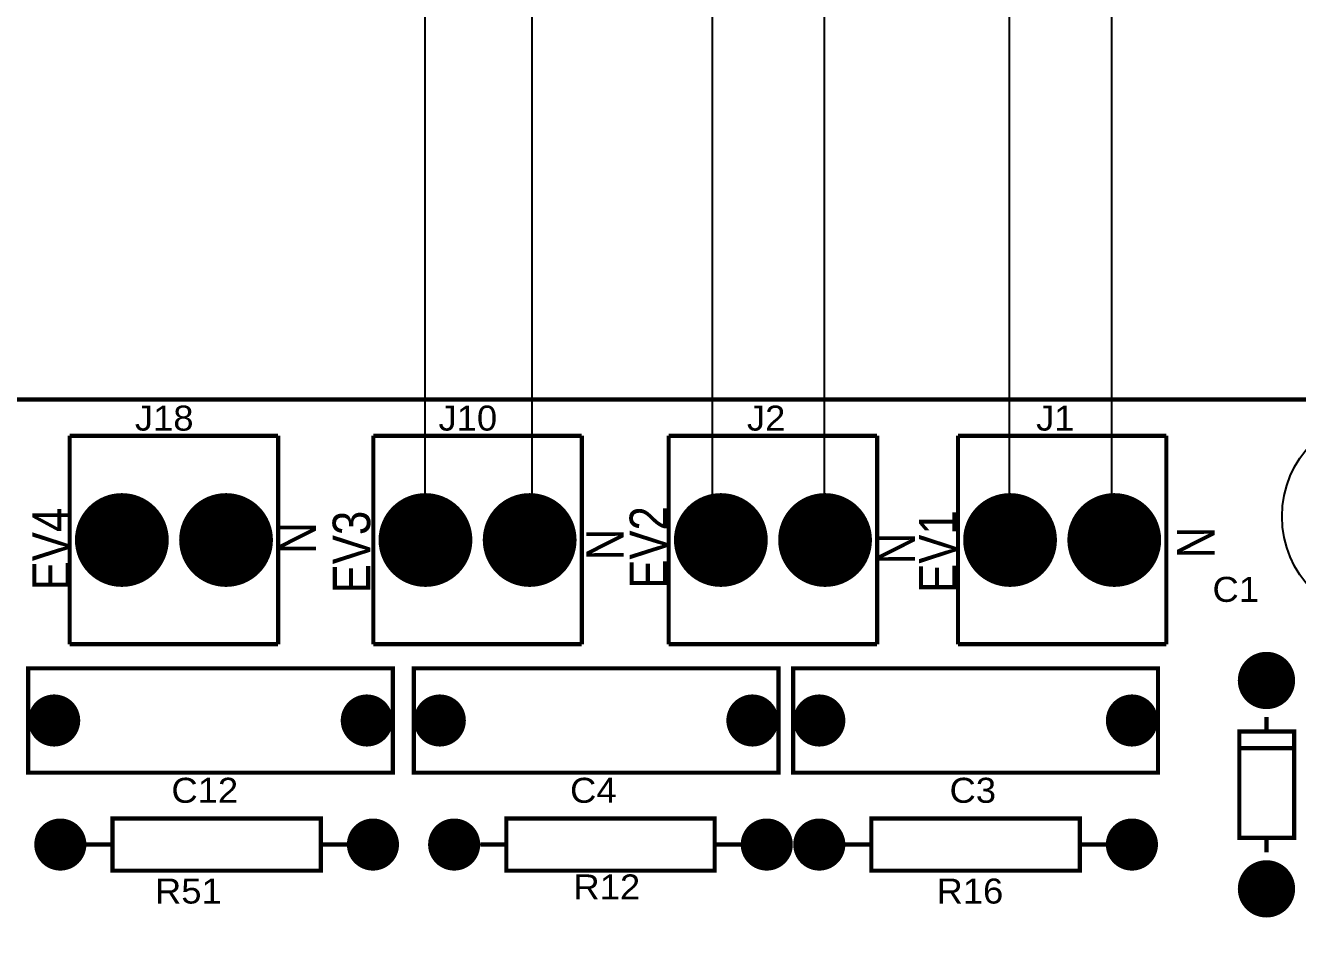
# Model space of a CAD drawing. Header units: inches. Extents: x 18.7 to 39.4, y 4.3 to 20.5.
# Drawn here: x 34.008 to 36.637, y 14.497 to 16.368 of the extents above; entities that cross this region are included whole.
import ezdxf

# ---------------------------------------------------------------- set-up
doc = ezdxf.new("R2010")
doc.units = ezdxf.units.IN
doc.header["$MEASUREMENT"] = 0
doc.layers.add('WIRES', color=7, linetype='Continuous')
doc.styles.get("Standard").update_dxf_attribs({"font": 'arial.ttf'})

# ---------------------------------------------------------------- blocks, each defined once
blk = doc.blocks.new('EPAD')
at = {"const_width": 0.5}
blk.add_lwpolyline([(-0.25, 0, 1), (0.25, 0, 1)], format="xyb", close=True, dxfattribs=at)
blk = doc.blocks.new('tarjetacontrol3')
at = {"const_width": 0.012}
for points in [[(48.3722, 36.339), (56.1261, 36.339), (56.1261, 43.6619), (48.3722, 43.6619), (48.3722, 36.339)], [(48.3722, 36.339), (56.1261, 36.339), (56.1261, 43.6619), (48.3722, 43.6619), (48.3722, 36.339)], [(48.3722, 36.339), (56.1261, 36.339), (56.1261, 43.6619), (48.3722, 43.6619), (48.3722, 36.339)], [(51.1985, 43.5573), (51.1985, 42.9573)], [(51.1985, 43.5573), (51.7985, 43.5573)], [(51.1985, 43.5573), (51.1985, 42.9573)], [(51.1985, 43.5573), (51.7985, 43.5573)], [(51.1985, 43.5573), (51.1985, 42.9573)], [(51.1985, 43.5573), (51.7985, 43.5573)], [(51.7985, 43.5573), (51.7985, 42.9573)], [(51.7985, 43.5573), (51.7985, 42.9573)], [(51.7985, 43.5573), (51.7985, 42.9573)], [(52.0726, 43.5573), (52.0726, 42.9573)], [(52.0726, 43.5573), (52.6726, 43.5573)], [(52.0726, 43.5573), (52.0726, 42.9573)], [(52.0726, 43.5573), (52.6726, 43.5573)], [(52.0726, 43.5573), (52.0726, 42.9573)], [(52.0726, 43.5573), (52.6726, 43.5573)], [(52.6726, 43.5573), (52.6726, 42.9573)], [(52.6726, 43.5573), (52.6726, 42.9573)], [(52.6726, 43.5573), (52.6726, 42.9573)], [(52.923, 43.5573), (52.923, 42.9573)], [(52.923, 43.5573), (53.523, 43.5573)], [(52.923, 43.5573), (52.923, 42.9573)], [(52.923, 43.5573), (53.523, 43.5573)], [(52.923, 43.5573), (52.923, 42.9573)], [(52.923, 43.5573), (53.523, 43.5573)], [(53.523, 43.5573), (53.523, 42.9573)], [(53.523, 43.5573), (53.523, 42.9573)], [(53.523, 43.5573), (53.523, 42.9573)], [(53.7556, 43.5573), (53.7556, 42.9573)], [(53.7556, 43.5573), (54.3556, 43.5573)], [(53.7556, 43.5573), (53.7556, 42.9573)], [(53.7556, 43.5573), (54.3556, 43.5573)], [(53.7556, 43.5573), (53.7556, 42.9573)], [(53.7556, 43.5573), (54.3556, 43.5573)], [(54.3556, 43.5573), (54.3556, 42.9573)], [(54.3556, 43.5573), (54.3556, 42.9573)], [(54.3556, 43.5573), (54.3556, 42.9573)], [(51.1985, 42.9573), (51.7985, 42.9573)], [(51.1985, 42.9573), (51.7985, 42.9573)], [(51.1985, 42.9573), (51.7985, 42.9573)], [(52.0726, 42.9573), (52.6726, 42.9573)], [(52.0726, 42.9573), (52.6726, 42.9573)], [(52.0726, 42.9573), (52.6726, 42.9573)], [(52.923, 42.9573), (53.523, 42.9573)], [(52.923, 42.9573), (53.523, 42.9573)], [(52.923, 42.9573), (53.523, 42.9573)], [(53.7556, 42.9573), (54.3556, 42.9573)], [(53.7556, 42.9573), (54.3556, 42.9573)], [(53.7556, 42.9573), (54.3556, 42.9573)], [(51.0787, 42.5876), (52.1287, 42.5876), (52.1287, 42.8876), (51.0787, 42.8876), (51.0787, 42.5876)], [(51.0787, 42.5876), (52.1287, 42.5876), (52.1287, 42.8876), (51.0787, 42.8876), (51.0787, 42.5876)], [(51.0787, 42.5876), (52.1287, 42.5876), (52.1287, 42.8876), (51.0787, 42.8876), (51.0787, 42.5876)], [(52.1889, 42.5876), (53.2389, 42.5876), (53.2389, 42.8876), (52.1889, 42.8876), (52.1889, 42.5876)], [(52.1889, 42.5876), (53.2389, 42.5876), (53.2389, 42.8876), (52.1889, 42.8876), (52.1889, 42.5876)], [(52.1889, 42.5876), (53.2389, 42.5876), (53.2389, 42.8876), (52.1889, 42.8876), (52.1889, 42.5876)], [(53.2814, 42.5876), (54.3314, 42.5876), (54.3314, 42.8876), (53.2814, 42.8876), (53.2814, 42.5876)], [(53.2814, 42.5876), (54.3314, 42.5876), (54.3314, 42.8876), (53.2814, 42.8876), (53.2814, 42.5876)], [(53.2814, 42.5876), (54.3314, 42.5876), (54.3314, 42.8876), (53.2814, 42.8876), (53.2814, 42.5876)], [(54.6438, 42.7478), (54.6438, 42.7058)], [(54.6438, 42.7478), (54.6438, 42.7058)], [(54.6438, 42.7478), (54.6438, 42.7058)], [(54.5658, 42.3998), (54.7233, 42.3998), (54.7233, 42.7058), (54.5658, 42.7058), (54.5658, 42.3998)], [(54.5658, 42.3998), (54.7233, 42.3998), (54.7233, 42.7058), (54.5658, 42.7058), (54.5658, 42.3998)], [(54.5658, 42.3998), (54.7233, 42.3998), (54.7233, 42.7058), (54.5658, 42.7058), (54.5658, 42.3998)], [(54.7218, 42.6578), (54.5673, 42.6578)], [(54.7218, 42.6578), (54.5673, 42.6578)], [(54.7218, 42.6578), (54.5673, 42.6578)], [(51.3214, 42.3054), (51.9214, 42.3054), (51.9214, 42.4554), (51.3214, 42.4554), (51.3214, 42.3054)], [(51.3214, 42.3054), (51.9214, 42.3054), (51.9214, 42.4554), (51.3214, 42.4554), (51.3214, 42.3054)], [(51.3214, 42.3054), (51.9214, 42.3054), (51.9214, 42.4554), (51.3214, 42.4554), (51.3214, 42.3054)], [(52.4552, 42.3054), (53.0552, 42.3054), (53.0552, 42.4554), (52.4552, 42.4554), (52.4552, 42.3054)], [(52.4552, 42.3054), (53.0552, 42.3054), (53.0552, 42.4554), (52.4552, 42.4554), (52.4552, 42.3054)], [(52.4552, 42.3054), (53.0552, 42.3054), (53.0552, 42.4554), (52.4552, 42.4554), (52.4552, 42.3054)], [(53.5064, 42.3054), (54.1064, 42.3054), (54.1064, 42.4554), (53.5064, 42.4554), (53.5064, 42.3054)], [(53.5064, 42.3054), (54.1064, 42.3054), (54.1064, 42.4554), (53.5064, 42.4554), (53.5064, 42.3054)], [(53.5064, 42.3054), (54.1064, 42.3054), (54.1064, 42.4554), (53.5064, 42.4554), (53.5064, 42.3054)], [(51.2464, 42.3804), (51.3214, 42.3804)], [(51.2464, 42.3804), (51.3214, 42.3804)], [(51.2464, 42.3804), (51.3214, 42.3804)], [(51.9214, 42.3804), (51.9964, 42.3804)], [(51.9214, 42.3804), (51.9964, 42.3804)], [(51.9214, 42.3804), (51.9964, 42.3804)], [(52.3802, 42.3804), (52.4552, 42.3804)], [(52.3802, 42.3804), (52.4552, 42.3804)], [(52.3802, 42.3804), (52.4552, 42.3804)], [(53.0552, 42.3804), (53.1302, 42.3804)], [(53.0552, 42.3804), (53.1302, 42.3804)], [(53.0552, 42.3804), (53.1302, 42.3804)], [(53.4314, 42.3804), (53.5064, 42.3804)], [(53.4314, 42.3804), (53.5064, 42.3804)], [(53.4314, 42.3804), (53.5064, 42.3804)], [(54.1064, 42.3804), (54.1814, 42.3804)], [(54.1064, 42.3804), (54.1814, 42.3804)], [(54.1064, 42.3804), (54.1814, 42.3804)], [(54.6438, 42.3998), (54.6438, 42.3578)], [(54.6438, 42.3998), (54.6438, 42.3578)], [(54.6438, 42.3998), (54.6438, 42.3578)]]:
    blk.add_lwpolyline(points, dxfattribs=at)
blk.add_circle((54.9887, 43.3252), 0.3)
blk.add_circle((54.9887, 43.3252), 0.3)
blk.add_circle((54.9887, 43.3252), 0.3)
for p, xscale, yscale in [((51.3485, 43.2573), 0.27, 0.27), ((51.6485, 43.2573), 0.27, 0.27), ((52.2226, 43.2573), 0.27, 0.27), ((52.5226, 43.2573), 0.27, 0.27), ((53.073, 43.2573), 0.27, 0.27), ((53.373, 43.2573), 0.27, 0.27), ((53.9056, 43.2573), 0.27, 0.27), ((54.2056, 43.2573), 0.27, 0.27), ((54.6438, 42.8528), 0.165, 0.165), ((51.1537, 42.7376), 0.15, 0.15), ((52.0537, 42.7376), 0.15, 0.15), ((52.2639, 42.7376), 0.15, 0.15), ((53.1639, 42.7376), 0.15, 0.15), ((53.3564, 42.7376), 0.15, 0.15), ((54.2564, 42.7376), 0.15, 0.15), ((51.1714, 42.3804), 0.15, 0.15), ((52.0714, 42.3804), 0.15, 0.15), ((52.3052, 42.3804), 0.15, 0.15), ((53.2052, 42.3804), 0.15, 0.15), ((53.3564, 42.3804), 0.15, 0.15), ((54.2564, 42.3804), 0.15, 0.15), ((54.6438, 42.2528), 0.165, 0.165)]:
    blk.add_blockref('EPAD', p, dxfattribs=dict(xscale=xscale, yscale=yscale))
at = {"width": 1.041667}
for s, p in [('J18', (51.386, 43.5723)), ('J18', (51.386, 43.5723)), ('J18', (51.386, 43.5723)), ('J10', (52.2601, 43.5723)), ('J10', (52.2601, 43.5723)), ('J10', (52.2601, 43.5723)), ('J2', (53.148, 43.5723)), ('J2', (53.148, 43.5723)), ('J2', (53.148, 43.5723)), ('J1', (53.9806, 43.5723)), ('J1', (53.9806, 43.5723)), ('J1', (53.9806, 43.5723)), ('C1', (54.4884, 43.0792)), ('C1', (54.4884, 43.0792)), ('C1', (54.4884, 43.0792)), ('C12', (51.4912, 42.5006)), ('C12', (51.4912, 42.5006)), ('C12', (51.4912, 42.5006)), ('C4', (52.6389, 42.5006)), ('C4', (52.6389, 42.5006)), ('C4', (52.6389, 42.5006)), ('C3', (53.7314, 42.5006)), ('C3', (53.7314, 42.5006)), ('C3', (53.7314, 42.5006)), ('R51', (51.4439, 42.2105)), ('R51', (51.4439, 42.2105)), ('R51', (51.4439, 42.2105)), ('R12', (52.6486, 42.2223)), ('R12', (52.6486, 42.2223)), ('R12', (52.6486, 42.2223)), ('R16', (53.6939, 42.2105)), ('R16', (53.6939, 42.2105)), ('R16', (53.6939, 42.2105))]:
    blk.add_text(s, height=0.072, dxfattribs=at).set_placement(p)
at = {"width": 0.833333}
for s, rotation, p in [('EV4', 90, (51.1984, 43.1126)), ('EV4', 90, (51.1984, 43.1126)), ('EV4', 90, (51.1984, 43.1126)), ('EV3', 90, (52.0635, 43.1038)), ('EV3', 90, (52.0635, 43.1038)), ('EV3', 90, (52.0635, 43.1038)), ('EV2', 90, (52.9184, 43.1171)), ('EV2', 90, (52.9184, 43.1171)), ('EV2', 90, (52.9184, 43.1171)), ('EV1', 90, (53.751, 43.1053)), ('EV1', 90, (53.751, 43.1053)), ('EV1', 90, (53.751, 43.1053)), ('N', 270, (51.7999, 43.3085)), ('N', 270, (51.7999, 43.3085)), ('N', 270, (51.7999, 43.3085)), ('N', 270, (52.6857, 43.2898)), ('N', 270, (52.6857, 43.2898)), ('N', 270, (52.6857, 43.2898)), ('N', 270, (53.5243, 43.278)), ('N', 270, (53.5243, 43.278)), ('N', 270, (53.5243, 43.278)), ('N', 270, (54.3865, 43.2957)), ('N', 270, (54.3865, 43.2957)), ('N', 270, (54.3865, 43.2957))]:
    blk.add_text(s, height=0.108, rotation=rotation, dxfattribs=at).set_placement(p)

msp = doc.modelspace()

# ---------------------------------------------------------------- linework, layer by layer
at = {"layer": 'WIRES'}
for p, q in [((35.0547, 17.7721), (35.0547, 15.3298)), ((35.4271, 17.7621), (35.4271, 15.3499)), ((35.6585, 17.2796), (35.6585, 15.3198)), ((34.8333, 17.2696), (34.8333, 15.2695)), ((36.041, 16.9379), (36.041, 15.36)), ((36.2523, 16.6867), (36.2523, 15.2997))]:
    msp.add_line(p, q, dxfattribs=at)

# ---------------------------------------------------------------- block references
at = {"xscale": 0.7177824070806114, "yscale": 0.7177824070806114, "zscale": 0.7177824070806114}
msp.add_blockref('tarjetacontrol3', (-2.6499, -15.745), dxfattribs=at)

doc.saveas('drawing.dxf')
